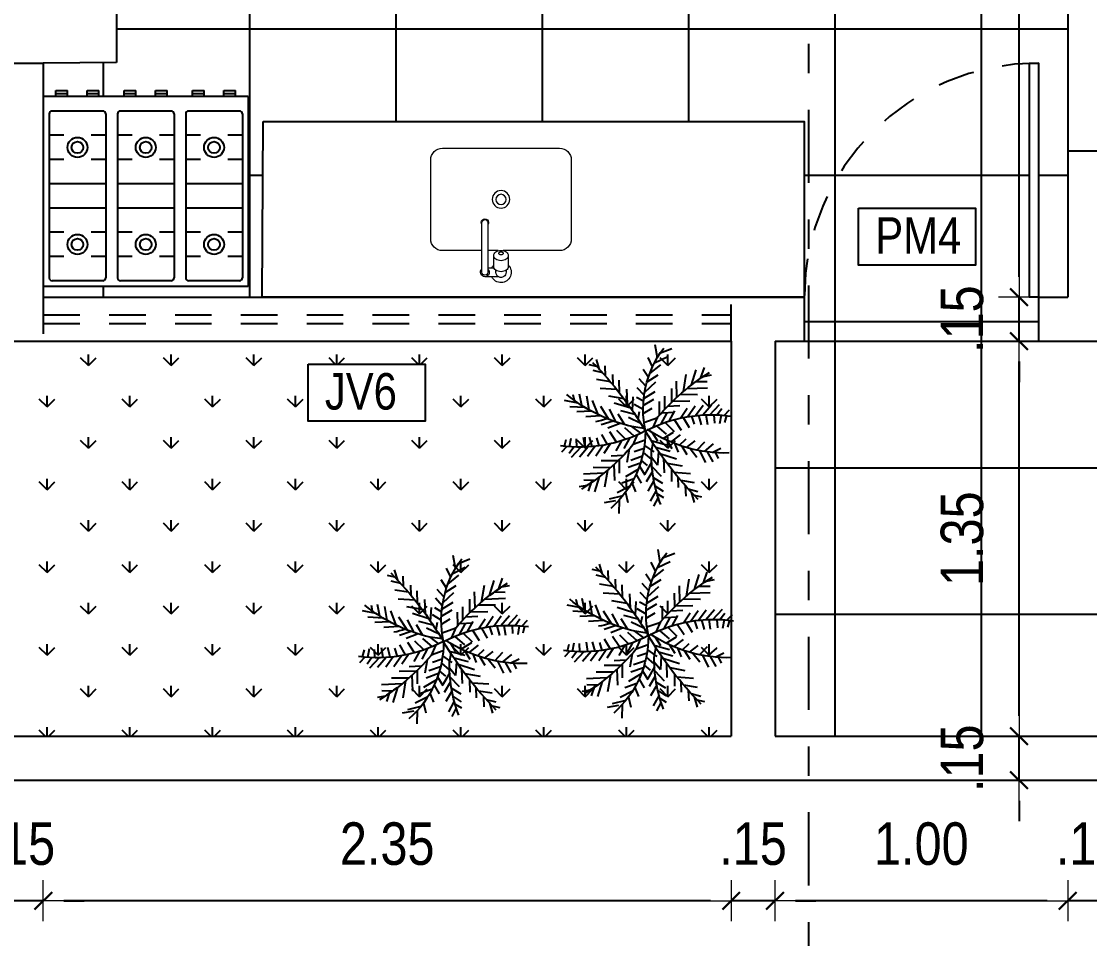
# Model space of a CAD drawing. Header units: millimetres. Extents: x 2718 to 3327, y 272 to 594.
# Drawn here: x 3071.005 to 3074.655, y 421.418 to 424.551 of the extents above; entities that cross this region are included whole.
import ezdxf
from ezdxf.enums import TextEntityAlignment as Align

# ---------------------------------------------------------------- set-up
doc = ezdxf.new("R2010")
doc.units = ezdxf.units.MM
doc.header["$MEASUREMENT"] = 0
for name, pattern in [('CONTINU', [0]), ('DASHDOT2', [0.5, 0.25, -0.125, 0, -0.125]), ('HIDDEN2', [0.1875, 0.125, -0.0625])]:
    doc.linetypes.add(name, pattern=pattern)
doc.layers.get('0').update_dxf_attribs({"linetype": 'CONTINUOUS'})
doc.layers.get('DEFPOINTS').update_dxf_attribs({"linetype": 'CONTINUOUS'})
for name, color, linetype in [('a-pem-m', 6, 'CONTINUOUS'), ('COTA', 7, 'CONTINUOUS'), ('COZINHA', 6, 'CONTINUOUS'), ('E-hatch', 8, 'CONTINUOUS'), ('LAYER1', 7, 'CONTINUOUS'), ('VE', 118, 'CONTINUOUS'), ('VEGET', 76, 'CONTINUOUS')]:
    doc.layers.add(name, color=color, linetype=linetype)
for name, color, linetype, lineweight in [('E-Lay-9', 9, 'CONTINUOUS', 9), ('E-Pen-C', 4, 'CONTINUOUS', 15), ('E-Pen-G', 3, 'CONTINUOUS', 30)]:
    doc.layers.add(name, color=color, linetype=linetype, lineweight=lineweight)
doc.styles.add('F2', font='ARIALN.TTF')
doc.dimstyles.new('DIMENSION-1', dxfattribs={"dimtxt": 0.145, "dimasz": 0.07, "dimexe": 1, "dimexo": 0, "dimgap": 0.12, "dimtad": 1, "dimzin": 7, "dimdsep": 46, "dimtxsty": 'F2', "dimblk1": 'TRACO', "dimblk2": 'TRACO', "dimsah": 1, "dimcen": 1, "dimse1": 1, "dimse2": 1, "dimclrd": 4, "dimclre": 256, "dimclrt": 4, "dimadec": 8, "dimazin": 0, "dimtfac": 1, "dimtix": 1, "dimtmove": 2, "dimatfit": 3, "dimldrblk": 'TRACO', "dimfxl": 1, "dimtolj": 1, "dimtzin": 0, "dimarcsym": 0})
pattern_1 = [(90, (1504.2853, 394.5255), (-0.5, 1e-16), []), (180, (1504.2853, 394.5255), (-1e-16, -0.5), [])]

# ---------------------------------------------------------------- blocks, each defined once
blk = doc.blocks.new('TRACO')
at = {"layer": 'E-Pen-C'}
for p, q in [((0, 1), (0, -1)), ((-1, 0), (1, 0))]:
    blk.add_line(p, q, dxfattribs=at)
at = {"layer": 'E-Pen-G'}
blk.add_line((-0.424, -0.424), (0.424, 0.424), dxfattribs=at)
blk = doc.blocks.new('*D393')
at = {"layer": 'COTA', "color": 4, "linetype": 'Continuous', "lineweight": -2, "transparency": 16777216}
for p, q in [((3074.5099, 421.5472), (3074.4399, 421.5472)), ((3074.7299, 421.5472), (3074.5799, 421.5472)), ((3074.7999, 421.5472), (3074.8699, 421.5472))]:
    blk.add_line(p, q, dxfattribs=at)
at = {"layer": 'DEFPOINTS', "color": 0, "linetype": 'Continuous', "transparency": 16777216}
for p in [(3074.5799, 423.4589, -1.8296), (3074.7299, 423.4589, -1.8296), (3074.5799, 421.5472)]:
    blk.add_point(p, dxfattribs=at)
at = {"layer": 'COTA', "color": 4, "linetype": 'Continuous', "lineweight": -2, "transparency": 16777216, "xscale": 0.07, "yscale": 0.07, "zscale": 0.07}
blk.add_blockref('TRACO', (3074.5799, 421.5472), dxfattribs=at)
at = {"layer": 'COTA', "color": 4, "linetype": 'Continuous', "lineweight": -2, "transparency": 16777216, "xscale": 0.07, "yscale": 0.07, "zscale": 0.07, "rotation": 180}
blk.add_blockref('TRACO', (3074.7299, 421.5472), dxfattribs=at)
at = {"layer": 'COTA', "color": 4, "linetype": 'Continuous', "transparency": 16777216, "insert": (3074.6549, 421.7412), "char_height": 0.145, "attachment_point": 5, "style": 'F2'}
blk.add_mtext('\\A1;.15', dxfattribs=at)
blk = doc.blocks.new('*D394')
at = {"layer": 'COTA', "color": 4, "linetype": 'Continuous', "lineweight": -2, "transparency": 16777216}
blk.add_line((3074.5099, 421.5472), (3073.6499, 421.5472), dxfattribs=at)
at = {"layer": 'DEFPOINTS', "color": 0, "linetype": 'Continuous', "transparency": 16777216}
for p in [(3073.5799, 423.4589, -1.8296), (3074.5799, 423.4589, -1.8296), (3073.5799, 421.5472)]:
    blk.add_point(p, dxfattribs=at)
at = {"layer": 'COTA', "color": 4, "linetype": 'Continuous', "lineweight": -2, "transparency": 16777216, "xscale": 0.07, "yscale": 0.07, "zscale": 0.07, "rotation": 180}
blk.add_blockref('TRACO', (3073.5799, 421.5472), dxfattribs=at)
at = {"layer": 'COTA', "color": 4, "linetype": 'Continuous', "lineweight": -2, "transparency": 16777216, "xscale": 0.07, "yscale": 0.07, "zscale": 0.07}
blk.add_blockref('TRACO', (3074.5799, 421.5472), dxfattribs=at)
at = {"layer": 'COTA', "color": 4, "linetype": 'Continuous', "transparency": 16777216, "insert": (3074.0799, 421.7412), "char_height": 0.145, "attachment_point": 5, "style": 'F2'}
blk.add_mtext('\\A1;1.00', dxfattribs=at)
blk = doc.blocks.new('*D395')
at = {"layer": 'COTA', "color": 4, "linetype": 'Continuous', "lineweight": -2, "transparency": 16777216}
for p, q in [((3073.3599, 421.5472), (3073.2899, 421.5472)), ((3073.5799, 421.5472), (3073.4299, 421.5472)), ((3073.6499, 421.5472), (3073.7199, 421.5472))]:
    blk.add_line(p, q, dxfattribs=at)
at = {"layer": 'DEFPOINTS', "color": 0, "linetype": 'Continuous', "transparency": 16777216}
for p in [(3073.4299, 423.4589, -1.8296), (3073.5799, 423.4589, -1.8296), (3073.4299, 421.5472)]:
    blk.add_point(p, dxfattribs=at)
at = {"layer": 'COTA', "color": 4, "linetype": 'Continuous', "lineweight": -2, "transparency": 16777216, "xscale": 0.07, "yscale": 0.07, "zscale": 0.07}
blk.add_blockref('TRACO', (3073.4299, 421.5472), dxfattribs=at)
at = {"layer": 'COTA', "color": 4, "linetype": 'Continuous', "lineweight": -2, "transparency": 16777216, "xscale": 0.07, "yscale": 0.07, "zscale": 0.07, "rotation": 180}
blk.add_blockref('TRACO', (3073.5799, 421.5472), dxfattribs=at)
at = {"layer": 'COTA', "color": 4, "linetype": 'Continuous', "transparency": 16777216, "insert": (3073.5049, 421.7412), "char_height": 0.145, "attachment_point": 5, "style": 'F2'}
blk.add_mtext('\\A1;.15', dxfattribs=at)
blk = doc.blocks.new('*D396')
at = {"layer": 'COTA', "color": 4, "linetype": 'Continuous', "lineweight": -2, "transparency": 16777216}
blk.add_line((3073.3599, 421.5472), (3071.1499, 421.5472), dxfattribs=at)
at = {"layer": 'DEFPOINTS', "color": 0, "linetype": 'Continuous', "transparency": 16777216}
for p in [(3071.0799, 423.4589, -1.8296), (3073.4299, 423.4589, -1.8296), (3071.0799, 421.5472)]:
    blk.add_point(p, dxfattribs=at)
at = {"layer": 'COTA', "color": 4, "linetype": 'Continuous', "lineweight": -2, "transparency": 16777216, "xscale": 0.07, "yscale": 0.07, "zscale": 0.07, "rotation": 180}
blk.add_blockref('TRACO', (3071.0799, 421.5472), dxfattribs=at)
at = {"layer": 'COTA', "color": 4, "linetype": 'Continuous', "lineweight": -2, "transparency": 16777216, "xscale": 0.07, "yscale": 0.07, "zscale": 0.07}
blk.add_blockref('TRACO', (3073.4299, 421.5472), dxfattribs=at)
at = {"layer": 'COTA', "color": 4, "linetype": 'Continuous', "transparency": 16777216, "insert": (3072.2549, 421.7412), "char_height": 0.145, "attachment_point": 5, "style": 'F2'}
blk.add_mtext('\\A1;2.35', dxfattribs=at)
blk = doc.blocks.new('*D397')
at = {"layer": 'COTA', "color": 4, "linetype": 'Continuous', "lineweight": -2, "transparency": 16777216}
for p, q in [((3070.8599, 421.5472), (3070.7899, 421.5472)), ((3071.0799, 421.5472), (3070.9299, 421.5472)), ((3071.1499, 421.5472), (3071.2199, 421.5472))]:
    blk.add_line(p, q, dxfattribs=at)
at = {"layer": 'DEFPOINTS', "color": 0, "linetype": 'Continuous', "transparency": 16777216}
for p in [(3070.9299, 423.4589, -1.8296), (3071.0799, 423.4589, -1.8296), (3070.9299, 421.5472)]:
    blk.add_point(p, dxfattribs=at)
at = {"layer": 'COTA', "color": 4, "linetype": 'Continuous', "lineweight": -2, "transparency": 16777216, "xscale": 0.07, "yscale": 0.07, "zscale": 0.07}
blk.add_blockref('TRACO', (3070.9299, 421.5472), dxfattribs=at)
at = {"layer": 'COTA', "color": 4, "linetype": 'Continuous', "lineweight": -2, "transparency": 16777216, "xscale": 0.07, "yscale": 0.07, "zscale": 0.07, "rotation": 180}
blk.add_blockref('TRACO', (3071.0799, 421.5472), dxfattribs=at)
at = {"layer": 'COTA', "color": 4, "linetype": 'Continuous', "transparency": 16777216, "insert": (3071.0049, 421.7412), "char_height": 0.145, "attachment_point": 5, "style": 'F2'}
blk.add_mtext('\\A1;.15', dxfattribs=at)
blk = doc.blocks.new('*D402')
at = {"layer": 'COTA', "color": 4, "linetype": 'Continuous', "lineweight": -2, "transparency": 16777216}
blk.add_line((3060.0999, 421.1097), (3082.4599, 421.1097), dxfattribs=at)
at = {"layer": 'DEFPOINTS', "color": 0, "linetype": 'Continuous', "transparency": 16777216}
for p in [(3060.0299, 421.9589, -1.8296), (3082.5299, 421.9589, -1.8296), (3082.5299, 421.1097)]:
    blk.add_point(p, dxfattribs=at)
at = {"layer": 'COTA', "color": 4, "linetype": 'Continuous', "lineweight": -2, "transparency": 16777216, "xscale": 0.07, "yscale": 0.07, "zscale": 0.07, "rotation": 180}
blk.add_blockref('TRACO', (3060.0299, 421.1097), dxfattribs=at)
at = {"layer": 'COTA', "color": 4, "linetype": 'Continuous', "lineweight": -2, "transparency": 16777216, "xscale": 0.07, "yscale": 0.07, "zscale": 0.07}
blk.add_blockref('TRACO', (3082.5299, 421.1097), dxfattribs=at)
at = {"layer": 'COTA', "color": 4, "linetype": 'Continuous', "transparency": 16777216, "insert": (3071.2799, 421.3037), "char_height": 0.145, "attachment_point": 5, "style": 'F2'}
blk.add_mtext('\\A1;22.50', dxfattribs=at)
blk = doc.blocks.new('Fogão03_6')
at = {"layer": 'a-pem-m', "color": 8}
for p, q in [((-0.35, -0.65), (-0.35, 0)), ((-0.35, 0), (0.35, 0)), ((-0.35, 0), (0.35, 0)), ((-0.35, -0.65), (-0.35, 0)), ((-0.33, -0.59), (-0.33, -0.03)), ((-0.33, -0.59), (-0.33, -0.03)), ((-0.32, -0.02), (-0.1467, -0.02)), ((-0.32, -0.02), (-0.1467, -0.02)), ((-0.1367, -0.59), (-0.1367, -0.03)), ((-0.1367, -0.59), (-0.1367, -0.03)), ((-0.0967, -0.59), (-0.0967, -0.03)), ((-0.0967, -0.59), (-0.0967, -0.03)), ((-0.0867, -0.02), (0.0867, -0.02)), ((-0.0867, -0.02), (0.0867, -0.02)), ((0.0967, -0.59), (0.0967, -0.03)), ((0.0967, -0.59), (0.0967, -0.03)), ((0.1367, -0.59), (0.1367, -0.03)), ((0.1367, -0.59), (0.1367, -0.03)), ((0.1467, -0.02), (0.32, -0.02)), ((0.1467, -0.02), (0.32, -0.02)), ((0.33, -0.59), (0.33, -0.03)), ((0.33, -0.59), (0.33, -0.03)), ((0.35, -0.65), (0.35, 0)), ((0.35, -0.65), (0.35, 0)), ((-0.33, -0.1029), (-0.28, -0.1029)), ((-0.33, -0.1029), (-0.28, -0.1029)), ((-0.1867, -0.1029), (-0.1367, -0.1029)), ((-0.1867, -0.1029), (-0.1367, -0.1029)), ((-0.0967, -0.1029), (-0.0467, -0.1029)), ((-0.0967, -0.1029), (-0.0467, -0.1029)), ((0.0467, -0.1029), (0.0967, -0.1029)), ((0.0467, -0.1029), (0.0967, -0.1029)), ((0.1367, -0.1029), (0.1867, -0.1029)), ((0.1367, -0.1029), (0.1867, -0.1029)), ((0.28, -0.1029), (0.33, -0.1029)), ((0.28, -0.1029), (0.33, -0.1029)), ((-0.33, -0.1857), (-0.28, -0.1857)), ((-0.33, -0.1857), (-0.28, -0.1857)), ((-0.1867, -0.1857), (-0.1367, -0.1857)), ((-0.1867, -0.1857), (-0.1367, -0.1857)), ((-0.0967, -0.1857), (-0.0467, -0.1857)), ((-0.0967, -0.1857), (-0.0467, -0.1857)), ((0.0467, -0.1857), (0.0967, -0.1857)), ((0.0467, -0.1857), (0.0967, -0.1857)), ((0.1367, -0.1857), (0.1867, -0.1857)), ((0.1367, -0.1857), (0.1867, -0.1857)), ((0.28, -0.1857), (0.33, -0.1857)), ((0.28, -0.1857), (0.33, -0.1857)), ((-0.33, -0.2686), (-0.1367, -0.2686)), ((-0.33, -0.2686), (-0.1367, -0.2686)), ((-0.0967, -0.2686), (0.0967, -0.2686)), ((-0.0967, -0.2686), (0.0967, -0.2686)), ((0.1367, -0.2686), (0.33, -0.2686)), ((0.1367, -0.2686), (0.33, -0.2686)), ((-0.33, -0.3514), (-0.1367, -0.3514)), ((-0.33, -0.3514), (-0.1367, -0.3514)), ((-0.0967, -0.3514), (0.0967, -0.3514)), ((-0.0967, -0.3514), (0.0967, -0.3514)), ((0.1367, -0.3514), (0.33, -0.3514)), ((0.1367, -0.3514), (0.33, -0.3514)), ((-0.33, -0.4343), (-0.28, -0.4343)), ((-0.33, -0.4343), (-0.28, -0.4343)), ((-0.1867, -0.4343), (-0.1367, -0.4343)), ((-0.1867, -0.4343), (-0.1367, -0.4343)), ((-0.0967, -0.4343), (-0.0467, -0.4343)), ((-0.0967, -0.4343), (-0.0467, -0.4343)), ((0.0467, -0.4343), (0.0967, -0.4343)), ((0.0467, -0.4343), (0.0967, -0.4343)), ((0.1367, -0.4343), (0.1867, -0.4343)), ((0.1367, -0.4343), (0.1867, -0.4343)), ((0.28, -0.4343), (0.33, -0.4343)), ((0.28, -0.4343), (0.33, -0.4343)), ((-0.33, -0.5171), (-0.28, -0.5171)), ((-0.33, -0.5171), (-0.28, -0.5171)), ((-0.1867, -0.5171), (-0.1367, -0.5171)), ((-0.1867, -0.5171), (-0.1367, -0.5171)), ((-0.0967, -0.5171), (-0.0467, -0.5171)), ((-0.0967, -0.5171), (-0.0467, -0.5171)), ((0.0467, -0.5171), (0.0967, -0.5171)), ((0.0467, -0.5171), (0.0967, -0.5171)), ((0.1367, -0.5171), (0.1867, -0.5171)), ((0.1367, -0.5171), (0.1867, -0.5171)), ((0.28, -0.5171), (0.33, -0.5171)), ((0.28, -0.5171), (0.33, -0.5171)), ((-0.32, -0.6), (-0.1467, -0.6)), ((-0.32, -0.6), (-0.1467, -0.6)), ((-0.0867, -0.6), (0.0867, -0.6)), ((-0.0867, -0.6), (0.0867, -0.6)), ((0.1467, -0.6), (0.32, -0.6)), ((0.1467, -0.6), (0.32, -0.6)), ((-0.35, -0.65), (0.35, -0.65)), ((-0.35, -0.65), (0.35, -0.65)), ((-0.3068, -0.65), (-0.3068, -0.67)), ((-0.3068, -0.65), (-0.3068, -0.67)), ((-0.2669, -0.65), (-0.2669, -0.67)), ((-0.2669, -0.65), (-0.2669, -0.67)), ((-0.1998, -0.65), (-0.1998, -0.67)), ((-0.1998, -0.65), (-0.1998, -0.67)), ((-0.1599, -0.65), (-0.1599, -0.67)), ((-0.1599, -0.65), (-0.1599, -0.67)), ((-0.0734, -0.65), (-0.0734, -0.67)), ((-0.0734, -0.65), (-0.0734, -0.67)), ((-0.0335, -0.65), (-0.0335, -0.67)), ((-0.0335, -0.65), (-0.0335, -0.67)), ((0.0335, -0.65), (0.0335, -0.67)), ((0.0335, -0.65), (0.0335, -0.67)), ((0.0734, -0.65), (0.0734, -0.67)), ((0.0734, -0.65), (0.0734, -0.67)), ((0.1599, -0.65), (0.1599, -0.67)), ((0.1599, -0.65), (0.1599, -0.67)), ((0.1998, -0.65), (0.1998, -0.67)), ((0.1998, -0.65), (0.1998, -0.67)), ((0.2669, -0.65), (0.2669, -0.67)), ((0.2669, -0.65), (0.2669, -0.67)), ((0.3067, -0.65), (0.3067, -0.67)), ((0.3067, -0.65), (0.3067, -0.67)), ((-0.2669, -0.66), (-0.3068, -0.66)), ((-0.2669, -0.66), (-0.3068, -0.66)), ((-0.2669, -0.67), (-0.3068, -0.67)), ((-0.2669, -0.67), (-0.3068, -0.67)), ((-0.1599, -0.66), (-0.1998, -0.66)), ((-0.1599, -0.66), (-0.1998, -0.66)), ((-0.1599, -0.67), (-0.1998, -0.67)), ((-0.1599, -0.67), (-0.1998, -0.67)), ((-0.0335, -0.66), (-0.0734, -0.66)), ((-0.0335, -0.66), (-0.0734, -0.66)), ((-0.0335, -0.67), (-0.0734, -0.67)), ((-0.0335, -0.67), (-0.0734, -0.67)), ((0.0734, -0.66), (0.0335, -0.66)), ((0.0734, -0.66), (0.0335, -0.66)), ((0.0734, -0.67), (0.0335, -0.67)), ((0.0734, -0.67), (0.0335, -0.67)), ((0.1998, -0.66), (0.1599, -0.66)), ((0.1998, -0.66), (0.1599, -0.66)), ((0.1998, -0.67), (0.1599, -0.67)), ((0.1998, -0.67), (0.1599, -0.67)), ((0.3067, -0.66), (0.2669, -0.66)), ((0.3067, -0.66), (0.2669, -0.66)), ((0.3067, -0.67), (0.2669, -0.67)), ((0.3067, -0.67), (0.2669, -0.67))]:
    blk.add_line(p, q, dxfattribs=at)
for centre, radius in [((-0.2333, -0.1443), 0.0341), ((-0.2333, -0.1443), 0.0341), ((-0.2333, -0.1443), 0.02), ((-0.2333, -0.1443), 0.02), ((0, -0.1443), 0.0341), ((0, -0.1443), 0.0341), ((0, -0.1443), 0.02), ((0, -0.1443), 0.02), ((0.2333, -0.1443), 0.0341), ((0.2333, -0.1443), 0.0341), ((0.2333, -0.1443), 0.02), ((0.2333, -0.1443), 0.02), ((-0.2333, -0.4757), 0.0341), ((-0.2333, -0.4757), 0.0341), ((-0.2333, -0.4757), 0.02), ((-0.2333, -0.4757), 0.02), ((0, -0.4757), 0.0341), ((0, -0.4757), 0.0341), ((0, -0.4757), 0.02), ((0, -0.4757), 0.02), ((0.2333, -0.4757), 0.0341), ((0.2333, -0.4757), 0.0341), ((0.2333, -0.4757), 0.02), ((0.2333, -0.4757), 0.02)]:
    blk.add_circle(centre, radius, dxfattribs=at)
for centre, start, end in [((-0.32, -0.03), 89.9995, 179.9996), ((-0.32, -0.03), 89.9995, 179.9996), ((-0.1467, -0.03), 359.9996, 89.9995), ((-0.1467, -0.03), 359.9996, 89.9995), ((-0.0867, -0.03), 89.9995, 179.9996), ((-0.0867, -0.03), 89.9995, 179.9996), ((0.0867, -0.03), 359.9996, 89.9995), ((0.0867, -0.03), 359.9996, 89.9995), ((0.1467, -0.03), 89.9995, 179.9996), ((0.1467, -0.03), 89.9995, 179.9996), ((0.32, -0.03), 359.9996, 89.9995), ((0.32, -0.03), 359.9996, 89.9995), ((-0.32, -0.59), 179.9996, 269.9995), ((-0.32, -0.59), 179.9996, 269.9995), ((-0.1467, -0.59), 269.9995, 359.9996), ((-0.1467, -0.59), 269.9995, 359.9996), ((-0.0867, -0.59), 179.9996, 269.9995), ((-0.0867, -0.59), 179.9996, 269.9995), ((0.0867, -0.59), 269.9995, 359.9996), ((0.0867, -0.59), 269.9995, 359.9996), ((0.1467, -0.59), 179.9996, 269.9995), ((0.1467, -0.59), 179.9996, 269.9995), ((0.32, -0.59), 269.9995, 359.9996), ((0.32, -0.59), 269.9995, 359.9996)]:
    blk.add_arc(centre, 0.01, start, end, dxfattribs=at)
blk = doc.blocks.new('Cuba coz')
at = {"color": 8}
blk.add_line((7.5, -4.5), (7.5, -2.41), dxfattribs=at)
for points in [[(13.41, -6.5), (13.41, -20, 0.414214), (17.41, -24), (44.41, -24, 0.414214), (48.41, -20), (48.41, 20, 0.414214), (44.41, 24), (17.41, 24, 0.414214), (13.41, 20), (13.41, 0.74)], [(6.7, 1.75), (6, 1.75, 0.546464), (4.41, -0.73, -0.10784), (4.5, -1.15), (4.5, -5.5)], [(11.72, 2.5), (7.96, 2.5, 0.133256), (7.32, 2.33, 0.106756), (6.71, 1.77, 0.082828), (6.34, 0.99, 0.071352), (6.19, 0, 0.071352), (6.34, -0.99, 0.082828), (6.71, -1.77, 0.106756), (7.32, -2.33, 0.133256), (7.96, -2.5), (11.72, -2.5)], [(4.41, -0.73, 0.293273), (6, -1.75), (6.7, -1.75)], [(13.41, -1), (13.41, -4.5, 0.414214)]]:
    blk.add_lwpolyline(points, format="xyb", dxfattribs=at)
for points in [[(11.72, -2.5, 0.133256), (12.36, -2.33, 0.106756), (12.97, -1.77, 0.082828), (13.35, -0.99, 0.071352), (13.49, 0, 0.071352), (13.35, 0.99, 0.082828), (12.97, 1.77, 0.106756), (12.36, 2.33, 0.133256), (11.72, 2.5, 0.133256), (11.08, 2.33, 0.106756), (10.47, 1.77, 0.082828), (10.1, 0.99, 0.071352), (9.95, 0, 0.071352), (10.1, -0.99, 0.082828), (10.47, -1.77, 0.106756), (11.08, -2.33, 0.133256)], [(12.47, 0.75, 0.133256), (12.28, 0.7, 0.106756), (12.1, 0.53, 0.082828), (11.98, 0.3, 0.071352), (11.94, 0, 0.071352), (11.98, -0.3, 0.082828), (12.1, -0.53, 0.106756), (12.28, -0.7, 0.133256), (12.47, -0.75, 0.133256), (12.66, -0.7, 0.106756), (12.85, -0.53, 0.082828), (12.96, -0.3, 0.071352), (13, 0, 0.071352), (12.96, 0.3, 0.082828), (12.85, 0.53, 0.106756), (12.66, 0.7, 0.133256)], [(6, -6.5), (23, -6.5, 1), (23, -4.5), (6, -4.5, 1)]]:
    blk.add_lwpolyline(points, format="xyb", close=True, dxfattribs=at)
for radius in [3, 1.75]:
    blk.add_circle((30.91, 0), radius, dxfattribs=at)
for centre, radius, start, end in [((6, 0), 3.5, 45.5847, 244.6231), ((6, 0), 3.5, 295.3769, 314.4153), ((6, -5.5), 1.5, 41.8103, 318.1897), ((23, -5.5), 1.25, 233.1301, 126.8699)]:
    blk.add_arc(centre, radius, start, end, dxfattribs=at)
blk = doc.blocks.new('*D477')
at = {"layer": 'COTA', "color": 4, "linetype": 'Continuous', "lineweight": -2, "transparency": 16777216}
for p, q in [((3074.4136, 422.1789), (3074.4136, 422.2489)), ((3074.4136, 421.9589), (3074.4136, 422.1089)), ((3074.4136, 421.8889), (3074.4136, 421.8189))]:
    blk.add_line(p, q, dxfattribs=at)
at = {"layer": 'DEFPOINTS', "color": 0, "linetype": 'Continuous', "transparency": 16777216}
for p in [(3074.3633, 422.1089, -1.8296), (3074.4136, 422.1089), (3074.3633, 421.9589, -1.8296)]:
    blk.add_point(p, dxfattribs=at)
at = {"layer": 'COTA', "color": 4, "linetype": 'Continuous', "lineweight": -2, "transparency": 16777216, "xscale": 0.07, "yscale": 0.07, "zscale": 0.07}
for p, rotation in [((3074.4136, 422.1089), 270), ((3074.4136, 421.9589), 90)]:
    blk.add_blockref('TRACO', p, dxfattribs=dict(at, rotation=rotation))
at = {"layer": 'COTA', "color": 4, "linetype": 'Continuous', "transparency": 16777216, "insert": (3074.2195, 422.0339), "char_height": 0.145, "attachment_point": 5, "rotation": 90, "style": 'F2'}
blk.add_mtext('\\A1;.15', dxfattribs=at)
blk = doc.blocks.new('*D478')
at = {"layer": 'COTA', "color": 4, "linetype": 'Continuous', "lineweight": -2, "transparency": 16777216}
blk.add_line((3074.4136, 422.1789), (3074.4136, 423.3889), dxfattribs=at)
at = {"layer": 'DEFPOINTS', "color": 0, "linetype": 'Continuous', "transparency": 16777216}
for p in [(3074.4136, 423.4589), (3074.4799, 423.4589, -1.8296), (3074.3633, 422.1089, -1.8296)]:
    blk.add_point(p, dxfattribs=at)
at = {"layer": 'COTA', "color": 4, "linetype": 'Continuous', "lineweight": -2, "transparency": 16777216, "xscale": 0.07, "yscale": 0.07, "zscale": 0.07}
for p, rotation in [((3074.4136, 423.4589), 90), ((3074.4136, 422.1089), 270)]:
    blk.add_blockref('TRACO', p, dxfattribs=dict(at, rotation=rotation))
at = {"layer": 'COTA', "color": 4, "linetype": 'Continuous', "transparency": 16777216, "insert": (3074.2195, 422.7839), "char_height": 0.145, "attachment_point": 5, "rotation": 90, "style": 'F2'}
blk.add_mtext('\\A1;1.35', dxfattribs=at)
blk = doc.blocks.new('*D479')
at = {"layer": 'COTA', "color": 4, "linetype": 'Continuous', "lineweight": -2, "transparency": 16777216}
for p, q in [((3074.4136, 423.6789), (3074.4136, 423.7489)), ((3074.4136, 423.4589), (3074.4136, 423.6089)), ((3074.4136, 423.3889), (3074.4136, 423.3189))]:
    blk.add_line(p, q, dxfattribs=at)
at = {"layer": 'DEFPOINTS', "color": 0, "linetype": 'Continuous', "transparency": 16777216}
for p in [(3074.4136, 423.6089), (3074.4799, 423.6089, -1.8296), (3074.4799, 423.4589, -1.8296)]:
    blk.add_point(p, dxfattribs=at)
at = {"layer": 'COTA', "color": 4, "linetype": 'Continuous', "lineweight": -2, "transparency": 16777216, "xscale": 0.07, "yscale": 0.07, "zscale": 0.07}
for p, rotation in [((3074.4136, 423.6089), 270), ((3074.4136, 423.4589), 90)]:
    blk.add_blockref('TRACO', p, dxfattribs=dict(at, rotation=rotation))
at = {"layer": 'COTA', "color": 4, "linetype": 'Continuous', "transparency": 16777216, "insert": (3074.2195, 423.5339), "char_height": 0.145, "attachment_point": 5, "rotation": 90, "style": 'F2'}
blk.add_mtext('\\A1;.15', dxfattribs=at)
blk = doc.blocks.new('*D480')
at = {"layer": 'COTA', "color": 4, "linetype": 'Continuous', "lineweight": -2, "transparency": 16777216}
blk.add_line((3074.4136, 423.6789), (3074.4136, 428.2889), dxfattribs=at)
at = {"layer": 'DEFPOINTS', "color": 0, "linetype": 'Continuous', "transparency": 16777216}
for p in [(3074.4136, 428.3589), (3074.5799, 428.3589, -1.8296), (3074.4799, 423.6089, -1.8296)]:
    blk.add_point(p, dxfattribs=at)
at = {"layer": 'COTA', "color": 4, "linetype": 'Continuous', "lineweight": -2, "transparency": 16777216, "xscale": 0.07, "yscale": 0.07, "zscale": 0.07}
for p, rotation in [((3074.4136, 428.3589), 90), ((3074.4136, 423.6089), 270)]:
    blk.add_blockref('TRACO', p, dxfattribs=dict(at, rotation=rotation))
at = {"layer": 'COTA', "color": 4, "linetype": 'Continuous', "transparency": 16777216, "insert": (3074.2198, 425.9839), "char_height": 0.145, "attachment_point": 5, "rotation": 90, "style": 'F2'}
blk.add_mtext('\\A1;4.75', dxfattribs=at)
blk = doc.blocks.new('FLOR2')
at = {"layer": 'VE', "color": 8}
for p, q in [((-82.6, 266.8), (-71.8, 290.5)), ((-80.3, 253.3), (-101.6, 282.1)), ((-77.5, 238.1), (-64.7, 269)), ((52.3, 229.2), (26.3, 258.5)), ((53.7, 258.4), (40.8, 273)), ((51.1, 215.2), (79.6, 258.5)), ((53.2, 243.8), (73.7, 286)), ((-74.7, 224.4), (-101.7, 246.3)), ((-69.4, 199.7), (-47.7, 241.3)), ((49.4, 200.4), (16.6, 234.2)), ((48.1, 190.9), (79.6, 229.4)), ((-66.3, 186.3), (-93.5, 208.1)), ((-61.3, 166.2), (-30.7, 213.6)), ((43.9, 166.6), (16.6, 210)), ((42.1, 157.4), (74.8, 195.4)), ((187.8, 178.2), (161.1, 191.4)), ((197.1, 193.1), (174.8, 202.3)), ((193, 186.4), (218.9, 189.4)), ((-228.8, 121.8), (-258.8, 154)), ((-195.2, 116.4), (-211.3, 146.7)), ((-57.8, 153.1), (-91, 179.1)), ((-50.9, 128.4), (-27.3, 174.9)), ((-39.3, 91.1), (-19.9, 146.4)), ((27.5, 102.9), (6.9, 146.9)), ((34.9, 127.8), (16.6, 176)), ((141.8, 117.9), (121.5, 144.1)), ((157.5, 136.3), (134.7, 159.9)), ((174.2, 158.1), (152.7, 176.1)), ((166, 147.1), (213.3, 152.2)), ((179.9, 166.3), (207.2, 166.2)), ((-248.3, 123.4), (-282.9, 101.8)), ((-209.5, 119.1), (-251.1, 97.5)), ((-171.1, 110.4), (-216.8, 98.5)), ((-157.4, 106.1), (-168.5, 136.9)), ((-128.8, 95.1), (-135.3, 128.2)), ((-101.1, 81.5), (-107.5, 115.3)), ((-45.4, 110.2), (-82.7, 140.9)), ((-30.9, 66.6), (-12.1, 113)), ((17.2, 73.9), (2, 112.9)), ((23.1, 89.8), (60.2, 112.9)), ((30.7, 113.1), (65.1, 137.2)), ((105, 81.1), (89.8, 117)), ((125.4, 100.5), (108.7, 123.5)), ((134.9, 110.4), (178, 110.1)), ((150.9, 128.4), (195.6, 131.1)), ((-143, 100.9), (-184.2, 85)), ((-110.7, 86.6), (-160.6, 77.4)), ((-91.7, 76.1), (-133.4, 59.7)), ((-84.2, 71.5), (-80.2, 97.5)), ((-36.3, 82.2), (-75, 107.5)), ((-61, 55.7), (-56.7, 89.9)), ((-18.6, 33.4), (-9.2, 79.1)), ((54.7, 41.9), (48.8, 84.2)), ((81.1, 61.1), (66.9, 100.4)), ((97.7, 74.8), (137.5, 72.5)), ((115.6, 91), (160.4, 89.1)), ((161.6, 26), (195.9, 72.7)), ((189.8, 32.5), (233.7, 85.8)), ((228.3, 43.3), (249.4, 72.6)), ((-71.4, 63.1), (-110.4, 47.3)), ((-50.4, 47.4), (-82.6, 34.3)), ((-25, 50.2), (-47.6, 61.3)), ((-11.4, 15.4), (7.9, 51.4)), ((7.7, 13.9), (7.9, 51.4)), ((28.8, 25.6), (25.9, 67.6)), ((67, 50.6), (105.8, 45.4)), ((103.6, 16.2), (129.9, 47.5)), ((127.7, 19.7), (162.5, 64.9)), ((209.1, 37.6), (258.9, 19.8)), ((234.1, 50.4), (269.5, 38.8)), ((256.3, 52.6), (276.4, 71.1)), ((-190.4, -16.5), (-241.7, 10.1)), ((-162.2, -10.6), (-203.9, 23.1)), ((-138.3, -6.5), (-174.5, 20.9)), ((-104.1, -2.9), (-140.4, 24.4)), ((-79, 0.2), (-115.2, 27.6)), ((-34.8, -7.8), (-70.5, 0.7)), ((-27.9, 27.5), (-69, 0.4)), ((17.8, -11.5), (53.6, 12.1)), ((19.5, 20.2), (55.1, 11.7)), ((43.6, 34.6), (82.9, 28.8)), ((74.5, 13.1), (115.2, -7.4)), ((122.9, 19), (159.1, -8.4)), ((146.8, 23), (188.6, -10.7)), ((175.1, 28.9), (226.4, 2.4)), ((-260.6, -36.3), (-297.5, -24.2)), ((-224.4, -25.1), (-274.3, -7.4)), ((-243.7, -30.8), (-264.8, -60.1)), ((-205.1, -20), (-249, -73.3)), ((-176.9, -13.5), (-211.2, -60.3)), ((-143.1, -7.2), (-177.8, -52.5)), ((-119, -3.8), (-145.3, -35)), ((-82.4, -38.1), (-121.1, -32.9)), ((-90.2, -2.9), (-116.5, -34.1)), ((-59, -22.2), (-98.2, -16.3)), ((-70, -29.4), (-64.1, -71.7)), ((-43.8, -14.7), (-40.9, -56.7)), ((-17.4, -15.4), (-5.3, -45.9)), ((5.3, -32.4), (-13.4, -78.7)), ((32.9, -20.5), (32.1, -58.5)), ((42.4, -25.6), (71.3, -6.3)), ((54.4, -31.5), (57.1, -66)), ((66.1, -36.8), (101.2, -13.5)), ((88.6, -45.5), (126.2, -21)), ((109.3, -51.9), (156.4, -33)), ((143.9, -59.5), (181, -35.7)), ((212.6, -64.1), (249.1, -34.6)), ((240.1, -54.5), (268.6, -27.6)), ((-271.7, -40.1), (-291.8, -58.6)), ((-113, -62.3), (-152.8, -60)), ((-120.3, -68.7), (-105.1, -104.5)), ((-96.4, -48.6), (-82.2, -87.9)), ((-23.5, -56.8), (-61.5, -71.9)), ((-25.5, -69.9), (-13.5, -100.4)), ((15.6, -54.2), (-3.2, -100.5)), ((9.6, -37.7), (32.3, -48.8)), ((21, -69.7), (59.6, -95)), ((50.8, -62.6), (58.9, -94.5)), ((80.3, -42.5), (81.7, -68.7)), ((98.9, -48.8), (111.9, -80.7)), ((128.7, -56.7), (141.8, -87.8)), ((159, -61.7), (176, -89.7)), ((173.3, -63.2), (215.7, -42.4)), ((198, -64.3), (219.9, -90.7)), ((232.1, -62.8), (267.9, -88.5)), ((-150.3, -97.9), (-193.3, -97.6)), ((-131, -78.5), (-175.7, -76.6)), ((-157.1, -105.4), (-136.8, -131.7)), ((-140.7, -88), (-124, -111.1)), ((-28.9, -84.6), (-68.3, -95.7)), ((-31.5, -100), (-16.7, -124.3)), ((23.9, -78.7), (4.6, -133.9)), ((30, -97.7), (67.4, -128.4)), ((64.2, -73.5), (111.4, -79.4)), ((74.6, -82.5), (81.9, -127.1)), ((87.1, -94.1), (128.1, -98.7)), ((-181.4, -134.6), (-228.6, -139.7)), ((-166.3, -115.9), (-211, -118.7)), ((-172.9, -123.8), (-150, -147.4)), ((-45.5, -137.8), (-81, -147.5)), ((-37.2, -114.1), (-68.5, -119.5)), ((-39.9, -122.1), (-27.9, -152.6)), ((35.5, -115.9), (12, -162.5)), ((42.5, -140.6), (75.6, -166.6)), ((101.9, -109), (98.1, -145.2)), ((108.6, -116.2), (149.5, -121.2)), ((120.9, -130.2), (119.1, -162.8)), ((131.2, -142.8), (171.4, -148.5)), ((-208.4, -174), (-234.3, -177)), ((-195.2, -153.8), (-222.5, -153.8)), ((-203.2, -165.8), (-176.5, -178.9)), ((-189.5, -145.7), (-168.1, -163.6)), ((-59.4, -170.6), (-98.3, -175.1)), ((-63.4, -178.9), (-44, -219.3)), ((-50.1, -149.5), (-40.8, -185.5)), ((45.9, -153.7), (15.3, -201.1)), ((50.9, -173.8), (78.2, -195.6)), ((137.7, -151.4), (134.9, -176.1)), ((145.5, -162.1), (177.9, -167.4)), ((-212.4, -180.7), (-190.1, -189.9)), ((-71.3, -194.2), (-110.7, -203.1)), ((-75.6, -202), (-60.4, -237.2)), ((54.1, -187.2), (32.4, -228.8)), ((59.4, -211.9), (86.4, -233.9)), ((-84.5, -217), (-113.5, -232.1)), ((-90.3, -226.2), (-80.6, -245)), ((62.1, -225.6), (49.4, -256.6)), ((64.9, -240.8), (86.2, -269.6)), ((67.3, -254.3), (56.5, -278))]:
    blk.add_line(p, q, dxfattribs=at)
for centre, radius, start, end in [((-486.5, 269.5), 540.3, 336.1944, 2.2987), ((1087.9, 462.4), 1186.7, 188.516, 202.6061), ((-211.8, 435.3), 475.2, 295.4351, 330.987), ((-111.8, 349.6), 262, 304.4561, 313.2891), ((-266.2, -219.1), 342.9, 41.079, 90.2435), ((11.4, 742.8), 732.4, 273.4205, 291.3892), ((-26.8, -730.3), 732.4, 93.4205, 111.3892), ((196.4, -422.9), 475.2, 115.4351, 150.987), ((-481.7, 27.7), 466.5, 321.3423, 356.988), ((200.6, 278.7), 342.9, 232.5988, 281.7634), ((-1103.2, -449.9), 1186.7, 8.516, 22.6061), ((-241, -435.3), 473.3, 32.1218, 54.7349)]:
    blk.add_arc(centre, radius, start, end, dxfattribs=at)

msp = doc.modelspace()

# ---------------------------------------------------------------- hatches: boundary and pattern name
h = msp.add_hatch()
h.set_pattern_fill('ANSI37,_O', color=8, scale=4, angle=45)
h.set_pattern_definition(pattern_1)
h.paths.add_polyline_path([(3073.6799, 423.6089), (3073.6799, 423.4589), (3074.4799, 423.4589), (3074.4799, 423.6089), (3074.4499, 423.6089), (3074.4499, 424.4083, 0.40327)])
h.paths.add_polyline_path([(3074.2654, 423.7332), (3074.2654, 423.5385), (3073.8651, 423.5385), (3073.8651, 423.7332)], flags=16)
h.paths.add_polyline_path([(3074.5799, 428.3589), (3073.3093, 428.3589), (3073.3093, 427.1589), (3072.6093, 427.1589), (3072.6093, 428.3589), (3072.3354, 428.3589), (3071.3299, 428.3589), (3071.3299, 425.9089), (3071.3299, 424.4108), (3071.0799, 424.4089), (3071.0799, 423.6089), (3071.8274, 423.6089), (3071.831, 424.2089), (3073.6799, 424.2089), (3073.6799, 423.6089, -0.40327), (3074.4499, 424.4083), (3074.4499, 424.4089), (3074.4799, 424.4089), (3074.4799, 423.6089), (3074.5799, 423.6089), (3074.5799, 424.1089), (3074.5799, 424.8089)])
h.paths.add_polyline_path([(3074.0571, 425.5091), (3074.0571, 425.5118), (3074.5799, 425.5118), (3074.5799, 424.8768), (3074.0447, 424.8768), (3074.0447, 424.8795), (3074.0158, 424.8795), (3074.0016, 424.8906), (3074.0002, 424.9027), (3073.9987, 424.9166), (3073.9975, 424.9282), (3073.9971, 424.9317), (3073.9967, 424.9356), (3073.9944, 424.9565), (3073.9944, 424.9685), (3073.9936, 424.9762), (3073.9936, 424.987), (3073.9929, 424.994), (3073.9929, 425.0052), (3073.9929, 425.0091), (3073.9929, 425.0125), (3073.9929, 425.0164), (3073.9929, 425.0199), (3073.9929, 425.0238), (3073.9929, 425.0272), (3073.9929, 425.0311), (3073.9929, 425.0346), (3073.9929, 425.0535), (3073.994, 425.064), (3073.994, 425.0756), (3073.9956, 425.0756), (3073.9952, 425.0876), (3073.9952, 425.1054), (3073.994, 425.4238), (3073.9952, 425.4345), (3073.9963, 425.4461), (3073.9963, 425.4499), (3073.9975, 425.4604), (3073.9981, 425.4658), (3073.999, 425.4755), (3074.0002, 425.4859), (3074.0016, 425.498), (3074.0158, 425.5091)], flags=16)
h.paths.add_polyline_path([(3074.0447, 425.0756), (3074.0447, 425.059), (3074.0346, 425.0257), (3074.0284, 424.9917), (3074.0257, 424.9569), (3074.0269, 424.9224), (3074.0273, 424.9201), (3074.0281, 424.9174), (3074.0296, 424.9151), (3074.0315, 424.9132), (3074.0335, 424.9116), (3074.0358, 424.9105), (3074.0385, 424.9097), (3074.0408, 424.9097), (3074.0427, 424.9097), (3074.0431, 424.9097), (3074.0431, 424.9093), (3074.0435, 424.9093), (3074.0439, 424.9089), (3074.0443, 424.9089), (3074.0443, 424.9085), (3074.045, 424.9078), (3074.0285, 424.9125), (3074.0269, 424.9224), (3074.0257, 424.9569), (3074.0284, 424.9917), (3074.0346, 425.0257), (3074.0497, 425.0756)], flags=0)
h.paths.add_polyline_path([(3072.6789, 425.9911, -1), (3072.6043, 425.9911, -1)], flags=16)
h.paths.add_polyline_path([(3073.5153, 427.2632), (3073.5064, 427.275, 0.062017), (3073.5494, 427.3104), (3073.2508, 427.287, -0.437265), (3073.2293, 427.307), (3073.2293, 427.6237, -0.437265), (3073.2508, 427.6436), (3073.5494, 427.6203, 0.062017), (3073.5064, 427.6556), (3073.5153, 427.6674, -0.547586)], flags=16)
h.paths.add_polyline_path([(3073.2453, 427.3026), (3073.2453, 427.628), (3073.5641, 427.6031, -0.053349), (3073.5893, 427.5623, -0.226217), (3073.5893, 427.3684, -0.053349), (3073.5641, 427.3276)], flags=0)
h.paths.add_polyline_path([(3073.5153, 427.8232), (3073.5064, 427.835, 0.062017), (3073.5494, 427.8704), (3073.2508, 427.847, -0.437265), (3073.2293, 427.867), (3073.2293, 428.1837, -0.437265), (3073.2508, 428.2036), (3073.5494, 428.1803, 0.062017), (3073.5064, 428.2156), (3073.5153, 428.2274, -0.547586)], flags=16)
h.paths.add_polyline_path([(3072.6677, 427.287), (3072.3691, 427.3104, 0.062017), (3072.4121, 427.275), (3072.4032, 427.2632, -0.547586), (3072.4032, 427.6674), (3072.4121, 427.6556, 0.062017), (3072.3691, 427.6203), (3072.6677, 427.6436, -0.437265), (3072.6893, 427.6237), (3072.6893, 427.307, -0.437265)], flags=17)
h.paths.add_polyline_path([(3073.2453, 427.8626), (3073.2453, 428.188), (3073.5641, 428.1631, -0.053349), (3073.5893, 428.1223, -0.226217), (3073.5893, 427.9284, -0.053349), (3073.5641, 427.8876)], flags=0)
h.paths.add_polyline_path([(3072.3544, 427.3276, -0.053349), (3072.3293, 427.3684, -0.226217), (3072.3293, 427.5623, -0.053349), (3072.3544, 427.6031), (3072.6733, 427.628), (3072.6733, 427.3026)], flags=16)
h.paths.add_polyline_path([(3072.6677, 427.847), (3072.3691, 427.8704, 0.062017), (3072.4121, 427.835), (3072.4032, 427.8232, -0.547586), (3072.4032, 428.2274), (3072.4121, 428.2156, 0.062017), (3072.3691, 428.1803), (3072.6677, 428.2036, -0.437265), (3072.6893, 428.1837), (3072.6893, 427.867, -0.437265)], flags=17)
h.paths.add_polyline_path([(3072.3544, 427.8876, -0.053349), (3072.3293, 427.9284, -0.226217), (3072.3293, 428.1223, -0.053349), (3072.3544, 428.1631), (3072.6733, 428.188), (3072.6733, 427.8626)], flags=16)
h.paths.add_polyline_path([(3071.7799, 424.295), (3071.7799, 423.645), (3071.0799, 423.645), (3071.0799, 424.295), (3071.1232, 424.295), (3071.1232, 424.315), (3071.163, 424.315), (3071.163, 424.295), (3071.2301, 424.295), (3071.2301, 424.315), (3071.27, 424.315), (3071.27, 424.295), (3071.3565, 424.295), (3071.3565, 424.315), (3071.3964, 424.315), (3071.3964, 424.295), (3071.4635, 424.295), (3071.4635, 424.315), (3071.5033, 424.315), (3071.5033, 424.295), (3071.5898, 424.295), (3071.5898, 424.315), (3071.6297, 424.315), (3071.6297, 424.295), (3071.6968, 424.295), (3071.6968, 424.315), (3071.7367, 424.315), (3071.7367, 424.295)])
h.paths.add_polyline_path([(3073.8909, 423.5439), (3074.248, 423.5439), (3074.248, 423.7347), (3073.8909, 423.7347)], flags=24)
h.paths.add_polyline_path([(3071.6898, 426.3085), (3073.9721, 426.3085), (3073.9721, 426.6393), (3071.6898, 426.6393)], flags=24)
h.paths.add_polyline_path([(3072.4899, 426.1546), (3073.172, 426.1546), (3073.172, 426.3517), (3072.4899, 426.3517)], flags=24)
h.paths.add_polyline_path([(3072.6713, 425.9822), (3072.9544, 425.9822), (3072.9544, 426.1625), (3072.6713, 426.1625)], flags=24)
h.paths.add_polyline_path([(3074.499, 425.6645), (3074.8024, 425.6645), (3074.8024, 425.9664), (3074.499, 425.9664)], flags=9)
h.paths.add_polyline_path([(3072.7571, 425.6645), (3073.153, 425.6645), (3073.153, 425.9664), (3072.7571, 425.9664)], flags=24)
h = msp.add_hatch()
h.set_pattern_fill('ANSI37,_O', color=8, scale=4, angle=45)
h.set_pattern_definition(pattern_1)
h.paths.add_polyline_path([(3077.0799, 423.4589), (3076.9299, 423.4589), (3076.9299, 423.8589), (3076.6633, 423.8589), (3076.6633, 423.2389), (3076.0633, 423.2389), (3076.0633, 423.8589), (3075.9495, 423.8589), (3075.9495, 423.3084), (3074.7531, 423.3084), (3074.7531, 423.8589), (3074.7299, 423.8589), (3074.7299, 423.4589), (3074.4799, 423.4589), (3073.6799, 423.4589), (3073.5799, 423.4589), (3073.5799, 422.1089), (3077.0799, 422.1089)])
h.paths.add_polyline_path([(3075.1012, 422.4594, -1), (3075.1758, 422.4594, -1)], flags=16)
h.paths.add_polyline_path([(3075.0216, 422.6229), (3075.6341, 422.6229), (3075.6341, 422.82), (3075.0216, 422.82)], flags=24)
h.paths.add_polyline_path([(3074.9045, 422.7844), (3075.7512, 422.7844), (3075.7512, 423.0697), (3074.9045, 423.0697)], flags=24)
h.paths.add_polyline_path([(3075.1682, 422.4505), (3075.4894, 422.4505), (3075.4894, 422.6308), (3075.1682, 422.6308)], flags=24)
h.paths.add_polyline_path([(3076.7342, 421.878), (3076.7342, 422.1814), (3076.4323, 422.1814), (3076.4323, 421.878)], flags=9)
h.paths.add_polyline_path([(3076.7342, 422.5806), (3076.7342, 422.9764), (3076.4323, 422.9764), (3076.4323, 422.5806)], flags=24)
at = {"layer": 'E-hatch'}
h = msp.add_hatch(dxfattribs=at)
h.set_pattern_fill('GRASS', color=8, scale=0.2, style=0)
h.set_pattern_definition([(90, (1504.28528, 394.5255), (-0.141421356, 0.141421356), [0.0375, -0.245342713]), (45, (1504.28528, 394.5255), (-0.141421356, 0.141421356), [0.0375, -0.1625]), (135, (1504.28528, 394.5255), (-0.141421356, -0.141421356), [0.0375, -0.1625])])
h.paths.add_polyline_path([(3063.8832, 423.4589), (3073.4299, 423.4589), (3073.4299, 422.1089), (3063.8832, 422.1089)])
h.paths.add_polyline_path([(3067.0754, 422.4267), (3067.0754, 422.464), (3067.0611, 422.4612), (3067.049, 422.4531)], flags=24)
h.paths.add_polyline_path([(3067.0754, 422.4267), (3067.049, 422.4531), (3067.0409, 422.441), (3067.0381, 422.4267)], flags=8)
h.paths.add_polyline_path([(3067.0754, 422.4267), (3067.1127, 422.4267), (3067.1099, 422.4124), (3067.1018, 422.4003)], flags=8)
h.paths.add_polyline_path([(3067.0754, 422.4267), (3067.1018, 422.4003), (3067.0897, 422.3922), (3067.0754, 422.3894)], flags=24)
edge = h.paths.add_edge_path(flags=16)
edge.add_line((3067.0754, 422.352), (3067.0754, 422.5013))
edge = h.paths.add_edge_path(flags=16)
edge.add_arc((3067.0754, 422.4267), 0.0373, 0, 360)
edge = h.paths.add_edge_path(flags=16)
edge.add_line((3067.0008, 422.4267), (3067.3519, 422.4267))
h.paths.add_polyline_path([(3067.1051, 422.4178), (3067.3882, 422.4178), (3067.3882, 422.5981), (3067.1051, 422.5981)], flags=24)
h.paths.add_polyline_path([(3066.7268, 422.795), (3067.8027, 422.795), (3067.8027, 423.0706), (3066.7268, 423.0706)], flags=24)
h.paths.add_polyline_path([(3066.9237, 422.5902), (3067.6058, 422.5902), (3067.6058, 422.7873), (3066.9237, 422.7873)], flags=24)
h.paths.add_polyline_path([(3069.3456, 423.3945), (3069.7459, 423.3945), (3069.7459, 423.1998), (3069.3456, 423.1998)], flags=16)
h.paths.add_polyline_path([(3071.9845, 423.3805), (3072.3848, 423.3805), (3072.3848, 423.1858), (3071.9845, 423.1858)], flags=16)
h.paths.add_polyline_path([(3070.5235, 422.5062), (3070.5235, 422.902), (3070.2216, 422.902), (3070.2216, 422.5062)], flags=24)
h.paths.add_polyline_path([(3069.2766, 422.5806), (3069.2766, 422.9764), (3068.9747, 422.9764), (3068.9747, 422.5806)], flags=24)

# ---------------------------------------------------------------- linework, layer by layer
at = {"color": 8, "linetype": 'HIDDEN2'}
for p, q in [((3071.0799, 423.6089), (3071.0799, 423.4589)), ((3073.4299, 423.4589), (3073.4299, 423.6089)), ((3071.0799, 423.5489), (3073.4299, 423.5489)), ((3071.0799, 423.5189), (3073.4299, 423.5189))]:
    msp.add_line(p, q, dxfattribs=at)
at = {"color": 8, "linetype": 'CONTINU'}
msp.add_lwpolyline([(3071.831, 424.2089), (3073.6799, 424.2089), (3073.6799, 423.6089), (3071.8274, 423.6089)], close=True, dxfattribs=at)
at = {"color": 6, "elevation": 1.8296}
for points in [[(3073.8651, 423.9128), (3074.2654, 423.9128), (3074.2654, 423.7181), (3073.8651, 423.7181)], [(3071.9845, 423.3805), (3072.3848, 423.3805), (3072.3848, 423.1858), (3071.9845, 423.1858)]]:
    msp.add_lwpolyline(points, close=True, dxfattribs=at)
at = {"color": 8, "linetype": 'HIDDEN2'}
msp.add_arc((3074.4799, 423.6089), 0.8, 90, 180, dxfattribs=at)
at = {"layer": 'COTA', "color": 2, "linetype": 'DASHDOT2'}
msp.add_line((3073.6958, 420.3991), (3073.6958, 445.1989), dxfattribs=at)
at = {"layer": 'COTA', "color": 8, "linetype": 'Continuous'}
for p, q in [((3071.3299, 425.9089), (3071.3299, 424.4108)), ((3074.5799, 424.8089), (3074.5799, 424.1089)), ((3071.3299, 424.4108), (3071.0799, 424.4089)), ((3073.6799, 423.4589), (3074.4799, 423.4589))]:
    msp.add_line(p, q, dxfattribs=at)
at = {"layer": 'COTA', "color": 5, "linetype": 'Continuous'}
for p, q in [((3070.9299, 424.4089), (3071.0799, 424.4089)), ((3071.0799, 424.4089), (3071.0799, 423.6089)), ((3074.5799, 424.1089), (3074.7299, 424.1089)), ((3074.5799, 424.1089), (3074.5799, 423.6089)), ((3071.0799, 423.6089), (3073.6799, 423.6089)), ((3073.6799, 423.6089), (3073.6799, 423.4589)), ((3074.4799, 423.6089), (3074.4799, 423.4589)), ((3074.4799, 423.6089), (3074.5799, 423.6089)), ((3070.5386, 423.4589), (3073.4299, 423.4589)), ((3073.4299, 423.4589), (3073.4299, 422.1089)), ((3073.5799, 423.4589), (3073.5799, 422.1089)), ((3073.5799, 423.4589), (3073.6799, 423.4589)), ((3074.4799, 423.4589), (3074.7299, 423.4589)), ((3060.3799, 422.1089), (3073.4299, 422.1089)), ((3073.5799, 422.1089), (3082.3799, 422.1089)), ((3060.0299, 421.9589), (3082.5299, 421.9589))]:
    msp.add_line(p, q, dxfattribs=at)
at = {"layer": 'COTA', "color": 7, "linetype": 'Continuous'}
msp.add_lwpolyline([(3074.4799, 423.6089), (3074.4499, 423.6089), (3074.4499, 424.4089), (3074.4799, 424.4089)], close=True, dxfattribs=at)

# ---------------------------------------------------------------- block references
at = {"layer": 'COZINHA', "linetype": 'Continuous', "rotation": 180}
msp.add_blockref('Fogão03_6', (3071.4299, 423.645), dxfattribs=at)
at = {"layer": 'E-Lay-9', "color": 8, "xscale": -0.01000000000021828, "yscale": 0.01000000000021828, "zscale": 0.01, "rotation": 270}
msp.add_blockref('Cuba coz', (3072.6437, 423.634, -6.3346), dxfattribs=at)
at = {"layer": 'VEGET', "ltscale": 0.35, "extrusion": (0, 0, -1), "xscale": 0.001015840794525151, "yscale": 0.001015840794525151, "zscale": -0.001015840794525151, "rotation": 306.8674586725334}
for p in [(-3073.1375, 423.142), (-3073.1476, 422.4429), (-3072.4477, 422.4226)]:
    msp.add_blockref('FLOR2', p, dxfattribs=at)

# ---------------------------------------------------------------- texts
at = {"layer": 'LAYER1', "color": 6, "linetype": 'Continuous', "style": 'F2'}
for s, p in [('PM4', (3073.9227, 423.882, 1.8296)), ('JV6', (3072.042, 423.3497, 1.8296))]:
    msp.add_text(s, height=0.1246, dxfattribs=at).set_placement(p, align=Align.TOP_LEFT)

# ---------------------------------------------------------------- dimensions: what is measured, and where the dimension line sits
at = {"layer": 'COTA', "color": 7, "linetype": 'Continuous'}
for base, p1, p2, picture, middle in [((3074.4136, 428.3589, 1.8296), (3074.4799, 423.6089), (3074.5799, 428.3589), '*D480', (3074.2198, 425.9839, 1.8296)), ((3074.4136, 423.6089, 1.8296), (3074.4799, 423.4589), (3074.4799, 423.6089), '*D479', (3074.2195, 423.5339, 1.8296)), ((3074.4136, 423.4589, 1.8296), (3074.3633, 422.1089), (3074.4799, 423.4589), '*D478', (3074.2195, 422.7839, 1.8296)), ((3074.4136, 422.1089, 1.8296), (3074.3633, 421.9589), (3074.3633, 422.1089), '*D477', (3074.2195, 422.0339, 1.8296))]:
    dim = msp.add_linear_dim(base=base, p1=p1, p2=p2, angle=90, dimstyle='DIMENSION-1', override={"dimfxl": 0.06}, dxfattribs=at)
    dim.commit()
    dim.dimension.update_dxf_attribs({"geometry": picture, "text_midpoint": middle})
at = {"layer": 'COTA', "color": 5, "linetype": 'Continuous'}
for base, p1, p2, picture, middle in [((3070.9299, 421.5472, 1.8296), (3071.0799, 423.4589), (3070.9299, 423.4589), '*D397', (3071.0049, 421.7412, 1.8296)), ((3071.0799, 421.5472, 1.8296), (3073.4299, 423.4589), (3071.0799, 423.4589), '*D396', (3072.2549, 421.7412, 1.8296)), ((3073.4299, 421.5472, 1.8296), (3073.5799, 423.4589), (3073.4299, 423.4589), '*D395', (3073.5049, 421.7412, 1.8296)), ((3073.5799, 421.5472, 1.8296), (3074.5799, 423.4589), (3073.5799, 423.4589), '*D394', (3074.0799, 421.7412, 1.8296)), ((3074.5799, 421.5472, 1.8296), (3074.7299, 423.4589), (3074.5799, 423.4589), '*D393', (3074.6549, 421.7412, 1.8296))]:
    dim = msp.add_linear_dim(base=base, p1=p1, p2=p2, dimstyle='DIMENSION-1', override={"dimfxl": 0.06}, dxfattribs=at)
    dim.commit()
    dim.dimension.update_dxf_attribs({"geometry": picture, "text_midpoint": middle})
at = {"layer": 'COTA', "color": 7, "linetype": 'Continuous'}
dim = msp.add_linear_dim(base=(3082.5299, 421.1097, 1.8296), p1=(3060.0299, 421.9589), p2=(3082.5299, 421.9589), dimstyle='DIMENSION-1', override={"dimfxl": 0.06}, dxfattribs=at)
dim.commit()
dim.dimension.update_dxf_attribs({"geometry": '*D402', "text_midpoint": (3071.2799, 421.3037, 1.8296)})

doc.saveas('drawing.dxf')
